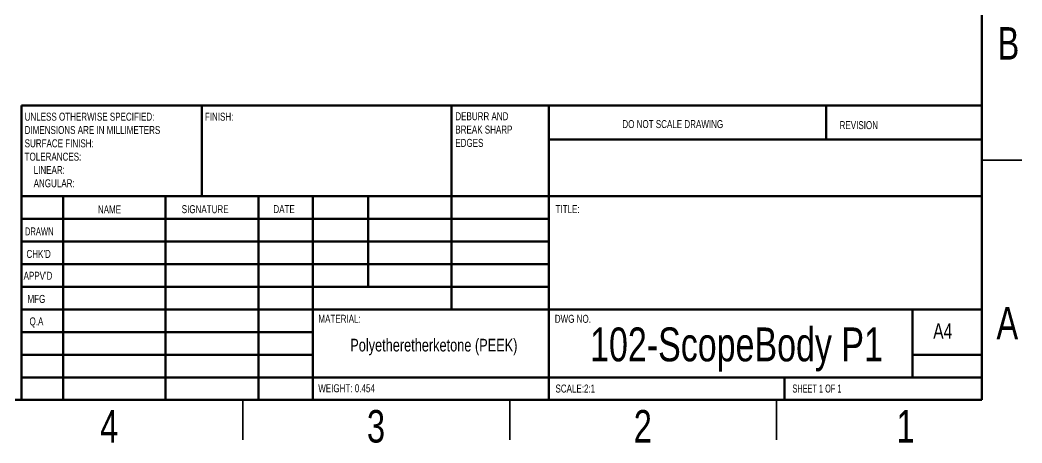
# Model space of a CAD drawing. Header units: millimetres. Extents: x 2 to 294, y 2 to 208.
# Drawn here: x 106.7 to 294.5, y 1.9 to 81.3 of the extents above; entities that cross this region are included whole.
import ezdxf

# ---------------------------------------------------------------- set-up
doc = ezdxf.new("R2010")
doc.units = ezdxf.units.MM
doc.styles.add('SLDTEXTSTYLE0', font='TXT', dxfattribs={"width": 0.75})
doc.styles.add('SLDTEXTSTYLE1', font='TXT', dxfattribs={"width": 0.686449})
doc.styles.add('SLDTEXTSTYLE2', font='TXT', dxfattribs={"width": 0.6875})

# ---------------------------------------------------------------- blocks, each defined once
blk = doc.blocks.new('SW_NOTE_0')
at = {"color": 0, "linetype": 'Continuous', "lineweight": 0, "char_height": 1.5, "attachment_point": 1, "style": 'SLDTEXTSTYLE0'}
for s, insert in [('UNLESS OTHERWISE SPECIFIED:', (0, 1.93)), ('DIMENSIONS ARE IN MILLIMETERS', (0, -0.57)), ('SURFACE FINISH:', (0, -3.07)), ('TOLERANCES:', (0, -5.57)), ('LINEAR:', (1.69, -8.07)), ('ANGULAR:', (1.69, -10.57))]:
    blk.add_mtext(s, dxfattribs=dict(at, insert=insert))
blk = doc.blocks.new('SW_NOTE_0_1')
at = {"color": 0, "linetype": 'Continuous', "lineweight": 0, "char_height": 1.5, "attachment_point": 1, "style": 'SLDTEXTSTYLE0'}
for s, insert in [('DEBURR AND', (0, 1.93)), ('BREAK SHARP', (0, -0.57)), ('EDGES', (0, -3.07))]:
    blk.add_mtext(s, dxfattribs=dict(at, insert=insert))

msp = doc.modelspace()

# ---------------------------------------------------------------- linework, layer by layer
at = {"color": 7, "linetype": 'Continuous', "lineweight": 70}
for p, q in [((287, 200), (287, 10)), ((287, 10), (10, 10))]:
    msp.add_line(p, q, dxfattribs=at)
at = {"color": 7, "linetype": 'Continuous', "lineweight": 50}
for p, q in [((107, 65.25), (287, 65.25)), ((107, 65.25), (107, 10)), ((140.8, 48.25), (140.8, 65.25)), ((187.6, 65.25), (187.6, 27)), ((205.8, 65.25), (205.8, 10)), ((257.8, 58.875), (257.8, 65.25)), ((287, 58.875), (205.8, 58.875)), ((287, 48.25), (107, 48.25)), ((114.8, 48.25), (114.8, 10)), ((133.99095, 48.25), (133.99095, 10)), ((151.39893, 48.25), (151.39893, 10)), ((161.6, 10), (161.6, 48.25)), ((172, 31.25), (172, 48.25)), ((205.8, 44), (107, 44)), ((205.8, 39.75), (107, 39.75)), ((205.8, 35.5), (107, 35.5)), ((205.8, 31.25), (107, 31.25)), ((161.6, 27), (107, 27)), ((161.6, 27), (287, 27)), ((274, 14.25), (274, 27)), ((161.6, 22.74993), (107, 22.74993)), ((161.6, 18.5), (107, 18.5)), ((287, 18.5), (274, 18.5)), ((107, 14.25), (287, 14.25)), ((250, 10), (250, 14.25))]:
    msp.add_line(p, q, dxfattribs=at)
at = {"color": 7, "linetype": 'Continuous', "lineweight": 35}
for p, q in [((287, 55), (294.5, 55)), ((148.5, 2.5), (148.5, 10)), ((148.5, 10), (148.5, 2.5)), ((198.5, 10), (198.5, 2.5)), ((248.5, 10), (248.5, 2.5))]:
    msp.add_line(p, q, dxfattribs=at)

# ---------------------------------------------------------------- block references
at = {"color": 7, "linetype": 'Continuous', "lineweight": 0}
for name, p in [('SW_NOTE_0', (107.59367, 61.98737)), ('SW_NOTE_0_1', (188.30922, 62.06949))]:
    msp.add_blockref(name, p, dxfattribs=at)

# ---------------------------------------------------------------- texts
for s, insert, char_height, attachment_point, style in [('B', (291.95343, 79.97569), 6.096, 2, 'SLDTEXTSTYLE0'), ('FINISH:', (141.37129, 63.91927), 1.5, 1, 'SLDTEXTSTYLE0'), ('DO NOT SCALE DRAWING', (219.61464, 62.53299), 1.5, 1, 'SLDTEXTSTYLE0'), ('REVISION', (260.32758, 62.33491), 1.5, 1, 'SLDTEXTSTYLE0'), ('NAME', (121.32224, 46.50148), 1.5, 1, 'SLDTEXTSTYLE0'), ('SIGNATURE', (137.03359, 46.56176), 1.5, 1, 'SLDTEXTSTYLE0'), ('DATE', (154.2147, 46.57618), 1.5, 1, 'SLDTEXTSTYLE0'), ('TITLE:', (207.09016, 46.57618), 1.5, 1, 'SLDTEXTSTYLE0'), ('DRAWN', (107.64336, 42.38478), 1.5, 1, 'SLDTEXTSTYLE1'), ("CHK'D", (107.93922, 38.16185), 1.5, 1, 'SLDTEXTSTYLE0'), ("APPV'D", (107.40172, 34.06587), 1.5, 1, 'SLDTEXTSTYLE0'), ('MFG', (108.12401, 29.71578), 1.5, 1, 'SLDTEXTSTYLE0'), ('A', (291.75658, 27.47569), 6.096, 2, 'SLDTEXTSTYLE0'), ('Q.A', (108.50904, 25.50466), 1.5, 1, 'SLDTEXTSTYLE0'), ('MATERIAL:', (162.64586, 25.98606), 1.5, 1, 'SLDTEXTSTYLE0'), ('DWG NO.', (206.953, 25.98606), 1.5, 1, 'SLDTEXTSTYLE0'), ('102-ScopeBody P1', (241.00325, 23.60691), 6.35, 2, 'SLDTEXTSTYLE0'), ('A4', (277.87116, 24.40639), 2.910417, 1, 'SLDTEXTSTYLE0'), ('Polyetheretherketone (PEEK)', (184.28207, 21.48557), 2.38125, 2, 'SLDTEXTSTYLE0'), ('WEIGHT: 0.454', (162.61781, 12.94931), 1.4986, 1, 'SLDTEXTSTYLE0'), ('SCALE:2:1', (207.07397, 12.90009), 1.5, 1, 'SLDTEXTSTYLE0'), ('SHEET 1 OF 1', (251.47829, 12.90009), 1.5, 1, 'SLDTEXTSTYLE2'), ('4', (123.43862, 8.11369), 6.096, 2, 'SLDTEXTSTYLE0'), ('3', (173.43862, 8.11369), 6.096, 2, 'SLDTEXTSTYLE0'), ('2', (223.43862, 8.11369), 6.096, 2, 'SLDTEXTSTYLE0'), ('1', (272.68862, 8.11369), 6.096, 2, 'SLDTEXTSTYLE0')]:
    msp.add_mtext(s, dxfattribs=dict(at, insert=insert, char_height=char_height, attachment_point=attachment_point, style=style))

doc.saveas('drawing.dxf')
